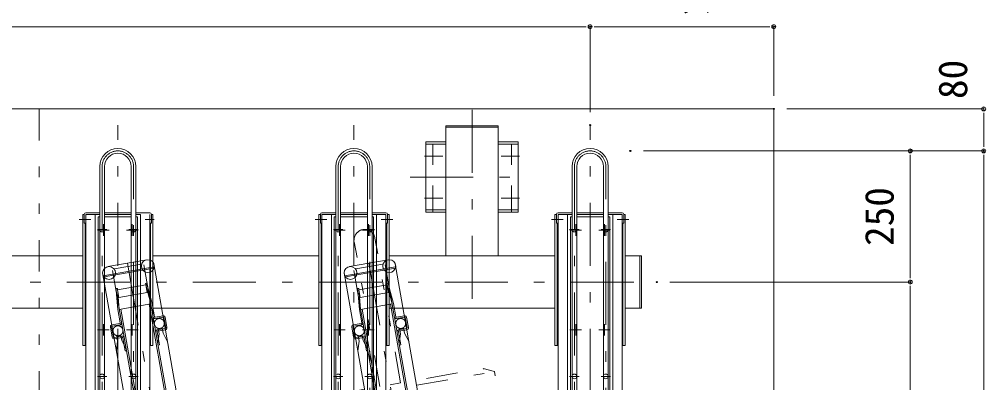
# Model space of a CAD drawing. Units: millimetres, scale not verified. Extents: x -5940 to 5940, y -4200 to 4200.
# Drawn here: x -824 to 1018, y 1930 to 2623 of the extents above; entities that cross this region are included whole.
import ezdxf
from ezdxf.enums import TextEntityAlignment as Align

# ---------------------------------------------------------------- set-up
doc = ezdxf.new("R2010")
doc.units = ezdxf.units.MM
doc.header["$LTSCALE"] = 10
doc.header["$PDMODE"] = 32
doc.header["$PDSIZE"] = 2
for name, pattern in [('USER1', [3, 1, -2]), ('USER2', [24, 12, -5, 2, -5]), ('USER3', [25, 6, -5, 2, -5, 2, -5]), ('USER5', [10, 4, -6])]:
    doc.linetypes.add(name, pattern=pattern)
for name, color, linetype, lineweight in [('0-0_0', 7, 'Continuous', 18), ('0-2_2-0BOLD', 7, 'Continuous', 18), ('0-3_2-1HIDDEN', 3, 'USER1', 18), ('0-4_2-2CENTER', 3, 'USER2', 18), ('0-7_2-7RACK', 5, 'Continuous', 18), ('0-E_2ラック-7搬入用開口', 3, 'Continuous', 18), ('1-1_2ラック-Cラック奥', 7, 'Continuous', 18), ('1-A_3-GLEVEL', 5, 'Continuous', 18)]:
    doc.layers.add(name, color=color, linetype=linetype, lineweight=lineweight)
doc.layers.add('1-9_Defpoints', color=7, linetype='Continuous')
doc.styles.add('ＭＳ ゴシック', font='')
doc.styles.get('ＭＳ ゴシック').set_extended_font_data('MS Gothic')

# ---------------------------------------------------------------- blocks, each defined once
blk = doc.blocks.new('_DOT')
at = {"layer": '0-0_0', "lineweight": 9}
for p, q in [((-0.5, 0), (-1, 0)), ((0.25, 0), (-0.25, 0))]:
    blk.add_line(p, q, dxfattribs=at)
blk.add_circle((0, 0), 0.25, dxfattribs=at)
blk = doc.blocks.new('D33')
at = {"layer": '1-9_Defpoints'}
for p in [(6203.79, 6808.64), (6203.79, 6620.9)]:
    blk.add_point(p, dxfattribs=at)
at = {"layer": '1-A_3-GLEVEL'}
for p, q in [((1268.79, 6808.64), (6188.79, 6808.64)), ((6203.79, 6645.9), (6203.79, 6808.64))]:
    blk.add_line(p, q, dxfattribs=at)
at = {"layer": '1-A_3-GLEVEL', "xscale": 15, "yscale": 15}
blk.add_blockref('_DOT', (6203.79, 6808.64), dxfattribs=at)
blk = doc.blocks.new('D44')
at = {"layer": '1-9_Defpoints'}
for p in [(6553.79, 6808.64), (6553.79, 6651.9), (6203.79, 6620.9)]:
    blk.add_point(p, dxfattribs=at)
at = {"layer": '1-A_3-GLEVEL'}
for p, q in [((6203.79, 6645.9), (6203.79, 6808.64)), ((6218.79, 6808.64), (6538.79, 6808.64)), ((6553.79, 6676.9), (6553.79, 6808.64))]:
    blk.add_line(p, q, dxfattribs=at)
at = {"layer": '1-A_3-GLEVEL', "xscale": 15, "yscale": 15, "rotation": 180}
blk.add_blockref('_DOT', (6203.79, 6808.64), dxfattribs=at)
at = {"layer": '1-A_3-GLEVEL', "xscale": 15, "yscale": 15}
blk.add_blockref('_DOT', (6553.79, 6808.64), dxfattribs=at)
at = {"layer": '1-A_3-GLEVEL', "color": 7, "style": 'ＭＳ ゴシック'}
blk.add_text('350以上', height=54.99, dxfattribs=at).set_placement((6247.54, 6823.64), align=Align.BOTTOM_LEFT)
blk = doc.blocks.new('CCL-RACK-FRONT-TOP_18')
at = {"layer": '0-E_2ラック-7搬入用開口', "color": 7}
for p, q in [((-49.5, 4.84), (-49.5, 519.18)), ((37.5, 528.97), (-37.5, 528.97)), ((-30.5, 520.34), (-30.5, -980.15)), ((-26.39, 522.47), (26.39, 522.47)), ((30.5, -980.15), (30.5, 520.34)), ((49.5, 4.84), (49.5, 519.18)), ((49.31, 513.47), (-49.31, 513.47)), ((-48.32, 510.97), (48.32, 510.97)), ((27.25, 482.35), (-27.25, 482.35)), ((-27.25, 482.35), (-27.25, 467.35)), ((30.5, 444.85), (-30.5, 444.85)), ((-27.5, 444.85), (-27.5, -1005.15)), ((27.5, 444.85), (27.5, -1005.15)), ((-53, 394.85), (-53, 414.85)), ((-50.5, 394.85), (-50.5, 414.85)), ((50.5, 394.85), (50.5, 414.85)), ((53, 394.85), (53, 414.85))]:
    blk.add_line(p, q, dxfattribs=at)
at = {"layer": '0-E_2ラック-7搬入用開口', "linetype": 'USER2'}
blk.add_line((0, 528.97), (0, -1025), dxfattribs=at)
at = {"layer": '0-E_2ラック-7搬入用開口', "linetype": 'USER5'}
for p, q in [((-33, 444.85), (-30.5, 473.8)), ((33, 444.85), (30.5, 473.8)), ((-33, 419.35), (-33, 444.85)), ((33, 419.35), (33, 444.85)), ((-49.5, 418.35), (-34, 418.35)), ((-49.5, 415.85), (-34, 415.85)), ((49.5, 418.35), (34, 418.35)), ((49.5, 415.85), (34, 415.85)), ((-49.5, 393.85), (-34, 393.85)), ((-49.5, 391.35), (-34, 391.35)), ((-33, 390.35), (-33, 364.85)), ((33, 390.35), (33, 364.85)), ((49.5, 393.85), (34, 393.85)), ((49.5, 391.35), (34, 391.35)), ((-30.5, 364.85), (-33, 364.85)), ((30.5, 364.85), (33, 364.85))]:
    blk.add_line(p, q, dxfattribs=at)
at = {"layer": '0-E_2ラック-7搬入用開口', "color": 7}
for points in [[(-30.5, 444.85), (-27.05, 484.7), (-29.54, 484.91), (-30.5, 473.8)], [(-27.25, 467.35), (27.25, 467.35), (27.25, 482.35)], [(30.5, 444.85), (27.05, 484.7), (29.54, 484.91), (30.5, 473.8)]]:
    blk.add_lwpolyline(points, dxfattribs=at)
at = {"layer": '0-E_2ラック-7搬入用開口', "linetype": 'USER5'}
for points in [[(-30.5, 367.84), (-36, 385.71), (-36, 395.71), (-44, 395.71), (-44, 385.71), (-49.5, 367.84)], [(49.5, 367.84), (44, 385.71), (44, 395.71), (36, 395.71), (36, 385.71), (30.5, 367.84)]]:
    blk.add_lwpolyline(points, dxfattribs=at)
at = {"layer": '0-E_2ラック-7搬入用開口', "color": 7}
for centre in [(-37.5, 516.72), (37.5, 516.72)]:
    blk.add_circle(centre, 12.25, dxfattribs=at)
for centre, radius, start, end in [((-49.5, 414.85), 3.5, 90, 180), ((-49.5, 414.85), 1, 90, 180), ((49.5, 414.85), 3.5, 0, 90), ((49.5, 414.85), 1, 0, 90), ((-49.5, 394.85), 3.5, 180, 270), ((-49.5, 394.85), 1, 180, 270), ((49.5, 394.85), 3.5, 270, 0), ((49.5, 394.85), 1, 270, 0)]:
    blk.add_arc(centre, radius, start, end, dxfattribs=at)
at = {"layer": '0-E_2ラック-7搬入用開口', "linetype": 'USER5'}
for centre, radius, start, end in [((-40, 405.21), 9.5, 360, 180), ((-40, 405.21), 9.5, 180, 0), ((-34, 419.35), 1, 270, 0), ((-34, 419.35), 3.5, 270, 0), ((34, 419.35), 3.5, 180, 270), ((40, 405.21), 9.5, 0, 180), ((40, 405.21), 9.5, 180, 360), ((34, 419.35), 1, 180, 270), ((-34, 390.35), 3.5, 0, 90), ((-34, 390.35), 1, 0, 90), ((34, 390.35), 3.5, 90, 180), ((34, 390.35), 1, 90, 180)]:
    blk.add_arc(centre, radius, start, end, dxfattribs=at)
blk = doc.blocks.new('CCL-CYC-FRONT-TOP_1')
at = {"layer": '1-1_2ラック-Cラック奥', "color": 6, "linetype": 'USER3'}
for p, q in [((-20, 1505.14), (-20, 1785.52)), ((20, 1505.14), (20, 1785.52)), ((-200, 1495.5), (200, 1495.5)), ((180, 1323.71), (180, 1505.14)), ((200, 1495.5), (180, 1505.14)), ((200, 1236.94), (200, 1495.5))]:
    blk.add_line(p, q, dxfattribs=at)
blk.add_lwpolyline([(-200, 1236.94), (-180, 1323.71), (-180, 1505.14), (180, 1505.14)], dxfattribs=at)
blk.add_arc((0, 1785.52), 20, 0, 180, dxfattribs=at)
blk = doc.blocks.new('D46')
at = {"layer": '1-9_Defpoints'}
for p in [(6553.79, 6651.9), (6280.42, 6571.9), (6953.79, 6571.9)]:
    blk.add_point(p, dxfattribs=at)
at = {"layer": '1-A_3-GLEVEL'}
for p, q in [((6578.79, 6651.9), (6953.79, 6651.9)), ((6953.79, 6636.9), (6953.79, 6586.9)), ((6305.42, 6571.9), (6953.79, 6571.9))]:
    blk.add_line(p, q, dxfattribs=at)
at = {"layer": '1-A_3-GLEVEL', "xscale": 15, "yscale": 15}
for p, rotation in [((6953.79, 6651.9), 90), ((6953.79, 6571.9), 270)]:
    blk.add_blockref('_DOT', p, dxfattribs=dict(at, rotation=rotation))
at = {"layer": '1-A_3-GLEVEL', "color": 7, "style": 'ＭＳ ゴシック'}
blk.add_text('80', height=54.99, rotation=90, dxfattribs=at).set_placement((6938.79, 6670.73), align=Align.BOTTOM_LEFT)
blk = doc.blocks.new('D48')
at = {"layer": '1-9_Defpoints'}
for p in [(6280.42, 6571.9), (6330.8, 6321.9), (6813.79, 6321.9)]:
    blk.add_point(p, dxfattribs=at)
at = {"layer": '1-A_3-GLEVEL'}
for p, q in [((6305.42, 6571.9), (6813.79, 6571.9)), ((6813.79, 6556.9), (6813.79, 6336.9)), ((6355.8, 6321.9), (6813.79, 6321.9))]:
    blk.add_line(p, q, dxfattribs=at)
at = {"layer": '1-A_3-GLEVEL', "xscale": 15, "yscale": 15}
for p, rotation in [((6813.79, 6571.9), 90), ((6813.79, 6321.9), 270)]:
    blk.add_blockref('_DOT', p, dxfattribs=dict(at, rotation=rotation))
at = {"layer": '1-A_3-GLEVEL', "color": 7, "style": 'ＭＳ ゴシック'}
blk.add_text('250', height=54.99, rotation=90, dxfattribs=at).set_placement((6798.79, 6390.65), align=Align.BOTTOM_LEFT)
blk = doc.blocks.new('D49')
at = {"layer": '1-9_Defpoints'}
blk.add_point((6330.8, 6321.9), dxfattribs=at)
at = {"layer": '1-A_3-GLEVEL'}
for p, q in [((6355.8, 6321.9), (6813.79, 6321.9)), ((6813.79, 6306.9), (6813.79, 4736.9))]:
    blk.add_line(p, q, dxfattribs=at)
at = {"layer": '1-A_3-GLEVEL', "xscale": 15, "yscale": 15, "rotation": 90}
blk.add_blockref('_DOT', (6813.79, 6321.9), dxfattribs=at)
blk = doc.blocks.new('D50')
at = {"layer": '1-9_Defpoints'}
for p in [(6280.42, 6571.9), (6953.8, 6571.9)]:
    blk.add_point(p, dxfattribs=at)
at = {"layer": '1-A_3-GLEVEL'}
for p, q in [((6305.42, 6571.9), (6953.8, 6571.9)), ((6953.79, 4736.9), (6953.8, 6556.9))]:
    blk.add_line(p, q, dxfattribs=at)
at = {"layer": '1-A_3-GLEVEL', "xscale": 15, "yscale": 15, "rotation": 90}
blk.add_blockref('_DOT', (6953.8, 6571.9), dxfattribs=at)

msp = doc.modelspace()

# ---------------------------------------------------------------- linework, layer by layer
at = {"layer": '0-2_2-0BOLD'}
for p, q in [((-11.21, 2419.9), (-11.21, 2171.9)), ((88.79, 2416.9), (-11.21, 2416.9)), ((-11.21, 2384.4), (-49.21, 2384.4)), ((88.79, 2384.4), (126.79, 2384.4)), ((-670.7, 600.11), (-670.7, 2341.9)), ((-661.71, 2341.9), (-661.7, 600.11)), ((-610.71, 2341.9), (-610.71, 600.11)), ((-601.71, 600.11), (-601.71, 2341.9)), ((-220.7, 600.11), (-220.7, 2341.9)), ((-211.71, 2341.9), (-211.7, 600.11)), ((-160.71, 2341.9), (-160.71, 600.11)), ((-151.71, 600.11), (-151.71, 2341.9)), ((229.3, 600.11), (229.3, 2341.9)), ((238.29, 2341.9), (238.3, 600.11)), ((289.29, 600.11), (289.29, 2341.9)), ((298.29, 2341.9), (298.29, 600.11)), ((-670.7, 2253.9), (-697.21, 2253.9)), ((-679.21, 1016.9), (-679.21, 2250.9)), ((-610.71, 2253.9), (-661.71, 2253.9)), ((-661.71, 2250.9), (-610.71, 2250.9)), ((-601.71, 2253.9), (-575.2, 2253.9)), ((-572.2, 2233.9), (-572.2, 2250.9)), ((-220.7, 2253.9), (-247.21, 2253.9)), ((-229.21, 1016.9), (-229.21, 2250.9)), ((-160.71, 2253.9), (-211.71, 2253.9)), ((-211.71, 2250.9), (-160.71, 2250.9)), ((-125.2, 2253.9), (-151.71, 2253.9)), ((-125.2, 2250.9), (-151.71, 2250.9)), ((-143.21, 2250.9), (-143.21, 1016.9)), ((-119.21, 2250.9), (-122.2, 2250.9)), ((-122.2, 2233.9), (-122.2, 2250.9)), ((-119.21, 2000.9), (-119.21, 2250.9)), ((-11.21, 2259.4), (-49.21, 2259.4)), ((-11.21, 2254.9), (-49.21, 2254.9)), ((126.79, 2259.4), (88.79, 2259.4)), ((88.79, 2254.9), (126.79, 2254.9)), ((199.79, 2250.9), (196.79, 2250.9)), ((196.79, 2250.9), (196.79, 2000.9)), ((196.79, 2000.9), (196.79, 2250.9)), ((199.79, 2233.9), (199.79, 2250.9)), ((199.79, 2250.9), (199.79, 2233.9)), ((229.3, 2253.9), (202.79, 2253.9)), ((229.3, 2250.9), (202.79, 2250.9)), ((202.79, 1016.9), (202.79, 2250.9)), ((220.79, 2250.9), (220.79, 1016.9)), ((289.3, 2253.9), (238.29, 2253.9)), ((289.3, 2250.9), (238.29, 2250.9)), ((298.29, 2253.9), (324.8, 2253.9)), ((298.29, 2250.9), (324.8, 2250.9)), ((306.79, 1016.9), (306.79, 2250.9)), ((327.8, 2250.9), (330.79, 2250.9)), ((327.8, 2233.9), (327.8, 2250.9)), ((330.79, 2250.9), (330.79, 2000.9)), ((330.79, 2000.9), (330.79, 2250.9)), ((-698.7, 2233.9), (-698.7, 2000.9)), ((-661.71, 2245.9), (-610.71, 2245.9)), ((-598.7, 2245.9), (-601.71, 2245.9)), ((-598.7, 2245.9), (-598.7, 646.9)), ((-572.2, 2233.9), (-575.2, 2233.9)), ((-573.7, 2000.9), (-573.7, 2233.9)), ((-248.7, 2233.9), (-248.7, 2000.9)), ((-211.71, 2245.9), (-160.71, 2245.9)), ((-148.7, 2245.9), (-151.71, 2245.9)), ((-148.7, 2245.9), (-148.7, 646.9)), ((-123.71, 2233.9), (-123.71, 2000.9)), ((-123.7, 2000.9), (-123.7, 2233.9)), ((199.79, 2233.9), (202.79, 2233.9)), ((201.29, 2233.9), (201.29, 2000.9)), ((201.3, 2000.9), (201.3, 2233.9)), ((289.3, 2245.9), (238.29, 2245.9)), ((301.3, 2245.9), (298.29, 2245.9)), ((301.3, 646.9), (301.3, 2245.9)), ((326.29, 2000.9), (326.29, 2233.9)), ((326.3, 2233.9), (326.3, 2000.9)), ((-703.21, 2171.9), (-1019.2, 2171.9)), ((-253.21, 2171.9), (-569.2, 2171.9)), ((196.79, 2171.9), (-119.2, 2171.9)), ((358.79, 2071.9), (358.79, 2171.9)), ((-1019.2, 2071.9), (-703.21, 2071.9)), ((-569.2, 2071.9), (-253.21, 2071.9)), ((-119.2, 2071.9), (196.79, 2071.9)), ((196.79, 2000.9), (202.8, 2000.9)), ((330.79, 2000.9), (324.79, 2000.9))]:
    msp.add_line(p, q, dxfattribs=at)
for points in [[(-11.21, 2419.9), (88.79, 2419.9), (88.79, 2171.9)], [(-49.21, 2254.9), (-49.21, 2388.9), (-11.21, 2388.9)], [(126.79, 2254.9), (126.79, 2388.9), (88.79, 2388.9)], [(-697.21, 2000.9), (-703.21, 2000.9), (-703.21, 2250.9), (-700.21, 2250.9)], [(-700.21, 2250.9), (-700.21, 2233.9), (-697.21, 2233.9)], [(-670.7, 2250.9), (-697.21, 2250.9), (-697.21, 1016.9)], [(-593.21, 1016.9), (-593.21, 2250.9), (-601.71, 2250.9)], [(-575.21, 2250.9), (-575.21, 1016.9), (-598.7, 1016.9)], [(-572.2, 2250.9), (-569.21, 2250.9), (-569.21, 2000.9), (-575.21, 2000.9)], [(-247.21, 2000.9), (-253.21, 2000.9), (-253.21, 2250.9), (-250.21, 2250.9)], [(-250.21, 2250.9), (-250.21, 2233.9), (-247.21, 2233.9)], [(-220.7, 2250.9), (-247.21, 2250.9), (-247.21, 1016.9)], [(-148.7, 1016.9), (-125.21, 1016.9), (-125.21, 2250.9)], [(-119.21, 2250.9), (-119.21, 2000.9), (-125.21, 2000.9)], [(-122.2, 2250.9), (-122.2, 2233.9), (-125.2, 2233.9)], [(324.79, 2250.9), (324.79, 1016.9), (301.3, 1016.9)], [(327.8, 2250.9), (327.8, 2233.9), (324.8, 2233.9)], [(-673.71, 646.9), (-673.71, 2245.9), (-670.7, 2245.9)], [(-223.71, 646.9), (-223.71, 2245.9), (-220.7, 2245.9)], [(229.3, 2245.9), (226.29, 2245.9), (226.29, 646.9)], [(330.8, 2171.9), (361.79, 2171.9), (361.79, 2071.9), (330.8, 2071.9)]]:
    msp.add_lwpolyline(points, dxfattribs=at)
for centre, radius, start, end in [((-636.21, 2341.9), 34.5, 359.99998, 179.99998), ((-186.21, 2341.9), 34.5, 359.99998, 179.99998), ((263.79, 2341.9), 34.5, 359.99998, 179.99998), ((263.79, 2341.9), 34.5, 0.00002, 180.00002), ((-636.21, 2341.9), 25.5, 359.99998, 179.99998), ((-186.21, 2341.9), 25.5, 359.99998, 179.99998), ((263.79, 2341.9), 25.5, 359.99998, 179.99998), ((263.79, 2341.9), 25.5, 0.00002, 180.00002), ((-697.21, 2250.9), 3, 90, 180), ((-575.2, 2250.9), 3, 0, 90), ((-247.21, 2250.9), 3, 90, 180), ((-125.2, 2250.9), 3, 0, 90), ((-125.2, 2250.9), 3, 0, 90), ((202.79, 2250.9), 3, 90, 180), ((202.79, 2250.9), 3, 90, 180), ((324.8, 2250.9), 3, 0, 90), ((324.8, 2250.9), 3, 0, 90), ((-666.2, 1941.9), 4.5, 180.00002, 0), ((-606.21, 1941.9), 4.5, 180.00002, 0), ((-216.2, 1941.9), 4.5, 180.00002, 0), ((-156.21, 1941.9), 4.5, 180.00002, 0), ((-156.21, 1941.9), 4.5, 180, 359.99998), ((233.8, 1941.9), 4.5, 180.00002, 0), ((233.8, 1941.9), 4.5, 180, 359.99998), ((293.79, 1941.9), 4.5, 180.00002, 0), ((293.79, 1941.9), 4.5, 180, 359.99998)]:
    msp.add_arc(centre, radius, start, end, dxfattribs=at)
at = {"layer": '0-3_2-1HIDDEN'}
for centre in [(-666.2, 2221.9), (-606.21, 2221.9), (-216.2, 2221.9), (-156.21, 2221.9), (-156.21, 2221.9), (233.8, 2221.9), (233.8, 2221.9), (293.79, 2221.9), (293.79, 2221.9)]:
    msp.add_circle(centre, 4.5, dxfattribs=at)
for centre in [(-666.2, 1941.9), (-606.21, 1941.9), (-216.2, 1941.9), (-156.21, 1941.9), (-156.21, 1941.9), (233.8, 1941.9), (233.8, 1941.9), (293.79, 1941.9), (293.79, 1941.9)]:
    msp.add_arc(centre, 4.5, 0, 180, dxfattribs=at)
at = {"layer": '0-4_2-2CENTER'}
for p, q in [((38.79, 2449.9), (38.79, 2041.9)), ((-636.21, 472.9), (-636.21, 2420.9)), ((-186.21, 472.9), (-186.21, 2420.9)), ((263.79, 472.9), (263.79, 2420.9)), ((-36.21, 2345.34), (-36.21, 2384.66)), ((113.79, 2345.34), (113.79, 2384.66)), ((-51.61, 2361.9), (-16.65, 2361.9)), ((94.24, 2361.9), (129.2, 2361.9)), ((-666.2, 2341.9), (-666.2, 600.11)), ((-606.21, 600.11), (-606.21, 2341.9)), ((-216.2, 2341.9), (-216.2, 600.11)), ((-156.21, 600.11), (-156.21, 2341.9)), ((233.8, 2341.9), (233.8, 600.11)), ((293.79, 600.11), (293.79, 2341.9)), ((-79.21, 2321.9), (156.79, 2321.9)), ((-36.21, 2256.49), (-36.21, 2306.01)), ((113.79, 2306.01), (113.79, 2256.49)), ((-16.65, 2281.9), (-51.61, 2281.9)), ((129.2, 2281.9), (94.24, 2281.9)), ((-687.83, 2240.9), (-710.07, 2240.9)), ((-663.71, 2231.9), (-663.71, 2209.9)), ((-608.71, 2231.9), (-608.71, 2209.9)), ((-584.38, 2240.9), (-566.99, 2240.9)), ((-260.07, 2240.9), (-237.83, 2240.9)), ((-213.71, 2209.9), (-213.71, 2231.9)), ((-158.71, 2231.9), (-158.71, 2209.9)), ((-158.7, 2209.9), (-158.7, 2231.9)), ((-134.58, 2240.9), (-112.34, 2240.9)), ((212.17, 2240.9), (189.93, 2240.9)), ((236.29, 2209.9), (236.29, 2231.9)), ((236.3, 2231.9), (236.3, 2209.9)), ((291.29, 2231.9), (291.29, 2209.9)), ((291.3, 2209.9), (291.3, 2231.9)), ((315.42, 2240.9), (337.66, 2240.9)), ((-675.21, 2221.9), (-657.21, 2221.9)), ((-652.71, 2220.9), (-674.71, 2220.9)), ((-597.71, 2220.9), (-619.71, 2220.9)), ((-615.21, 2221.9), (-597.21, 2221.9)), ((-225.21, 2221.9), (-207.21, 2221.9)), ((-202.71, 2220.9), (-224.71, 2220.9)), ((-169.71, 2220.9), (-147.71, 2220.9)), ((-165.21, 2221.9), (-147.21, 2221.9)), ((242.79, 2221.9), (224.79, 2221.9)), ((247.3, 2220.9), (225.29, 2220.9)), ((280.29, 2220.9), (302.29, 2220.9)), ((284.79, 2221.9), (302.79, 2221.9)), ((-4813.21, 2121.9), (390.79, 2121.9)), ((-674.71, 2030.9), (-652.71, 2030.9)), ((-663.71, 2041.9), (-663.71, 2019.9)), ((-619.71, 2030.9), (-597.71, 2030.9)), ((-608.71, 2019.9), (-608.71, 2041.9)), ((-202.71, 2030.9), (-224.71, 2030.9)), ((-213.71, 2019.9), (-213.71, 2041.9)), ((-169.71, 2030.9), (-147.71, 2030.9)), ((-158.71, 2019.9), (-158.71, 2041.9)), ((-158.7, 2041.9), (-158.7, 2019.9)), ((225.29, 2030.9), (247.3, 2030.9)), ((236.29, 2041.9), (236.29, 2019.9)), ((236.3, 2019.9), (236.3, 2041.9)), ((280.29, 2030.9), (302.29, 2030.9)), ((291.29, 2019.9), (291.29, 2041.9)), ((291.3, 2041.9), (291.3, 2019.9)), ((-657.21, 1941.9), (-675.21, 1941.9)), ((-615.21, 1941.9), (-597.21, 1941.9)), ((-207.21, 1941.9), (-225.21, 1941.9)), ((-165.21, 1941.9), (-147.21, 1941.9)), ((242.79, 1941.9), (224.79, 1941.9)), ((302.79, 1941.9), (284.79, 1941.9))]:
    msp.add_line(p, q, dxfattribs=at)
for centre, start, end in [((-636.21, 2341.9), 359.99998, 179.99998), ((-186.21, 2341.9), 359.99998, 179.99998), ((263.79, 2341.9), 359.99998, 179.99998), ((263.79, 2341.9), 0.00002, 180.00002)]:
    msp.add_arc(centre, 30, start, end, dxfattribs=at)
at = {"layer": '0-7_2-7RACK', "color": 2, "linetype": 'USER3'}
msp.add_line((-786.21, 2451.9), (-786.21, 91.9), dxfattribs=at)
at = {"layer": '0-7_2-7RACK'}
msp.add_line((613.79, 2451.9), (613.79, 91.9), dxfattribs=at)
msp.add_lwpolyline([(-5036.21, 91.9), (-5036.21, 2451.9), (613.79, 2451.9)], dxfattribs=at)

# ---------------------------------------------------------------- block references
at = {"layer": '1-1_2ラック-Cラック奥', "rotation": 10}
for name, p in [('CCL-CYC-FRONT-TOP_1', (144.17, 443.81)), ('CCL-RACK-FRONT-TOP_18', (-526.21, 1636.9)), ('CCL-RACK-FRONT-TOP_18', (-66.21, 1636.9))]:
    msp.add_blockref(name, p, dxfattribs=at)
at = {"layer": '1-A_3-GLEVEL'}
for name in ['D33', 'D44', 'D46', 'D48', 'D50', 'D49']:
    msp.add_blockref(name, (-5940, -4200), dxfattribs=at)

doc.saveas('drawing.dxf')
